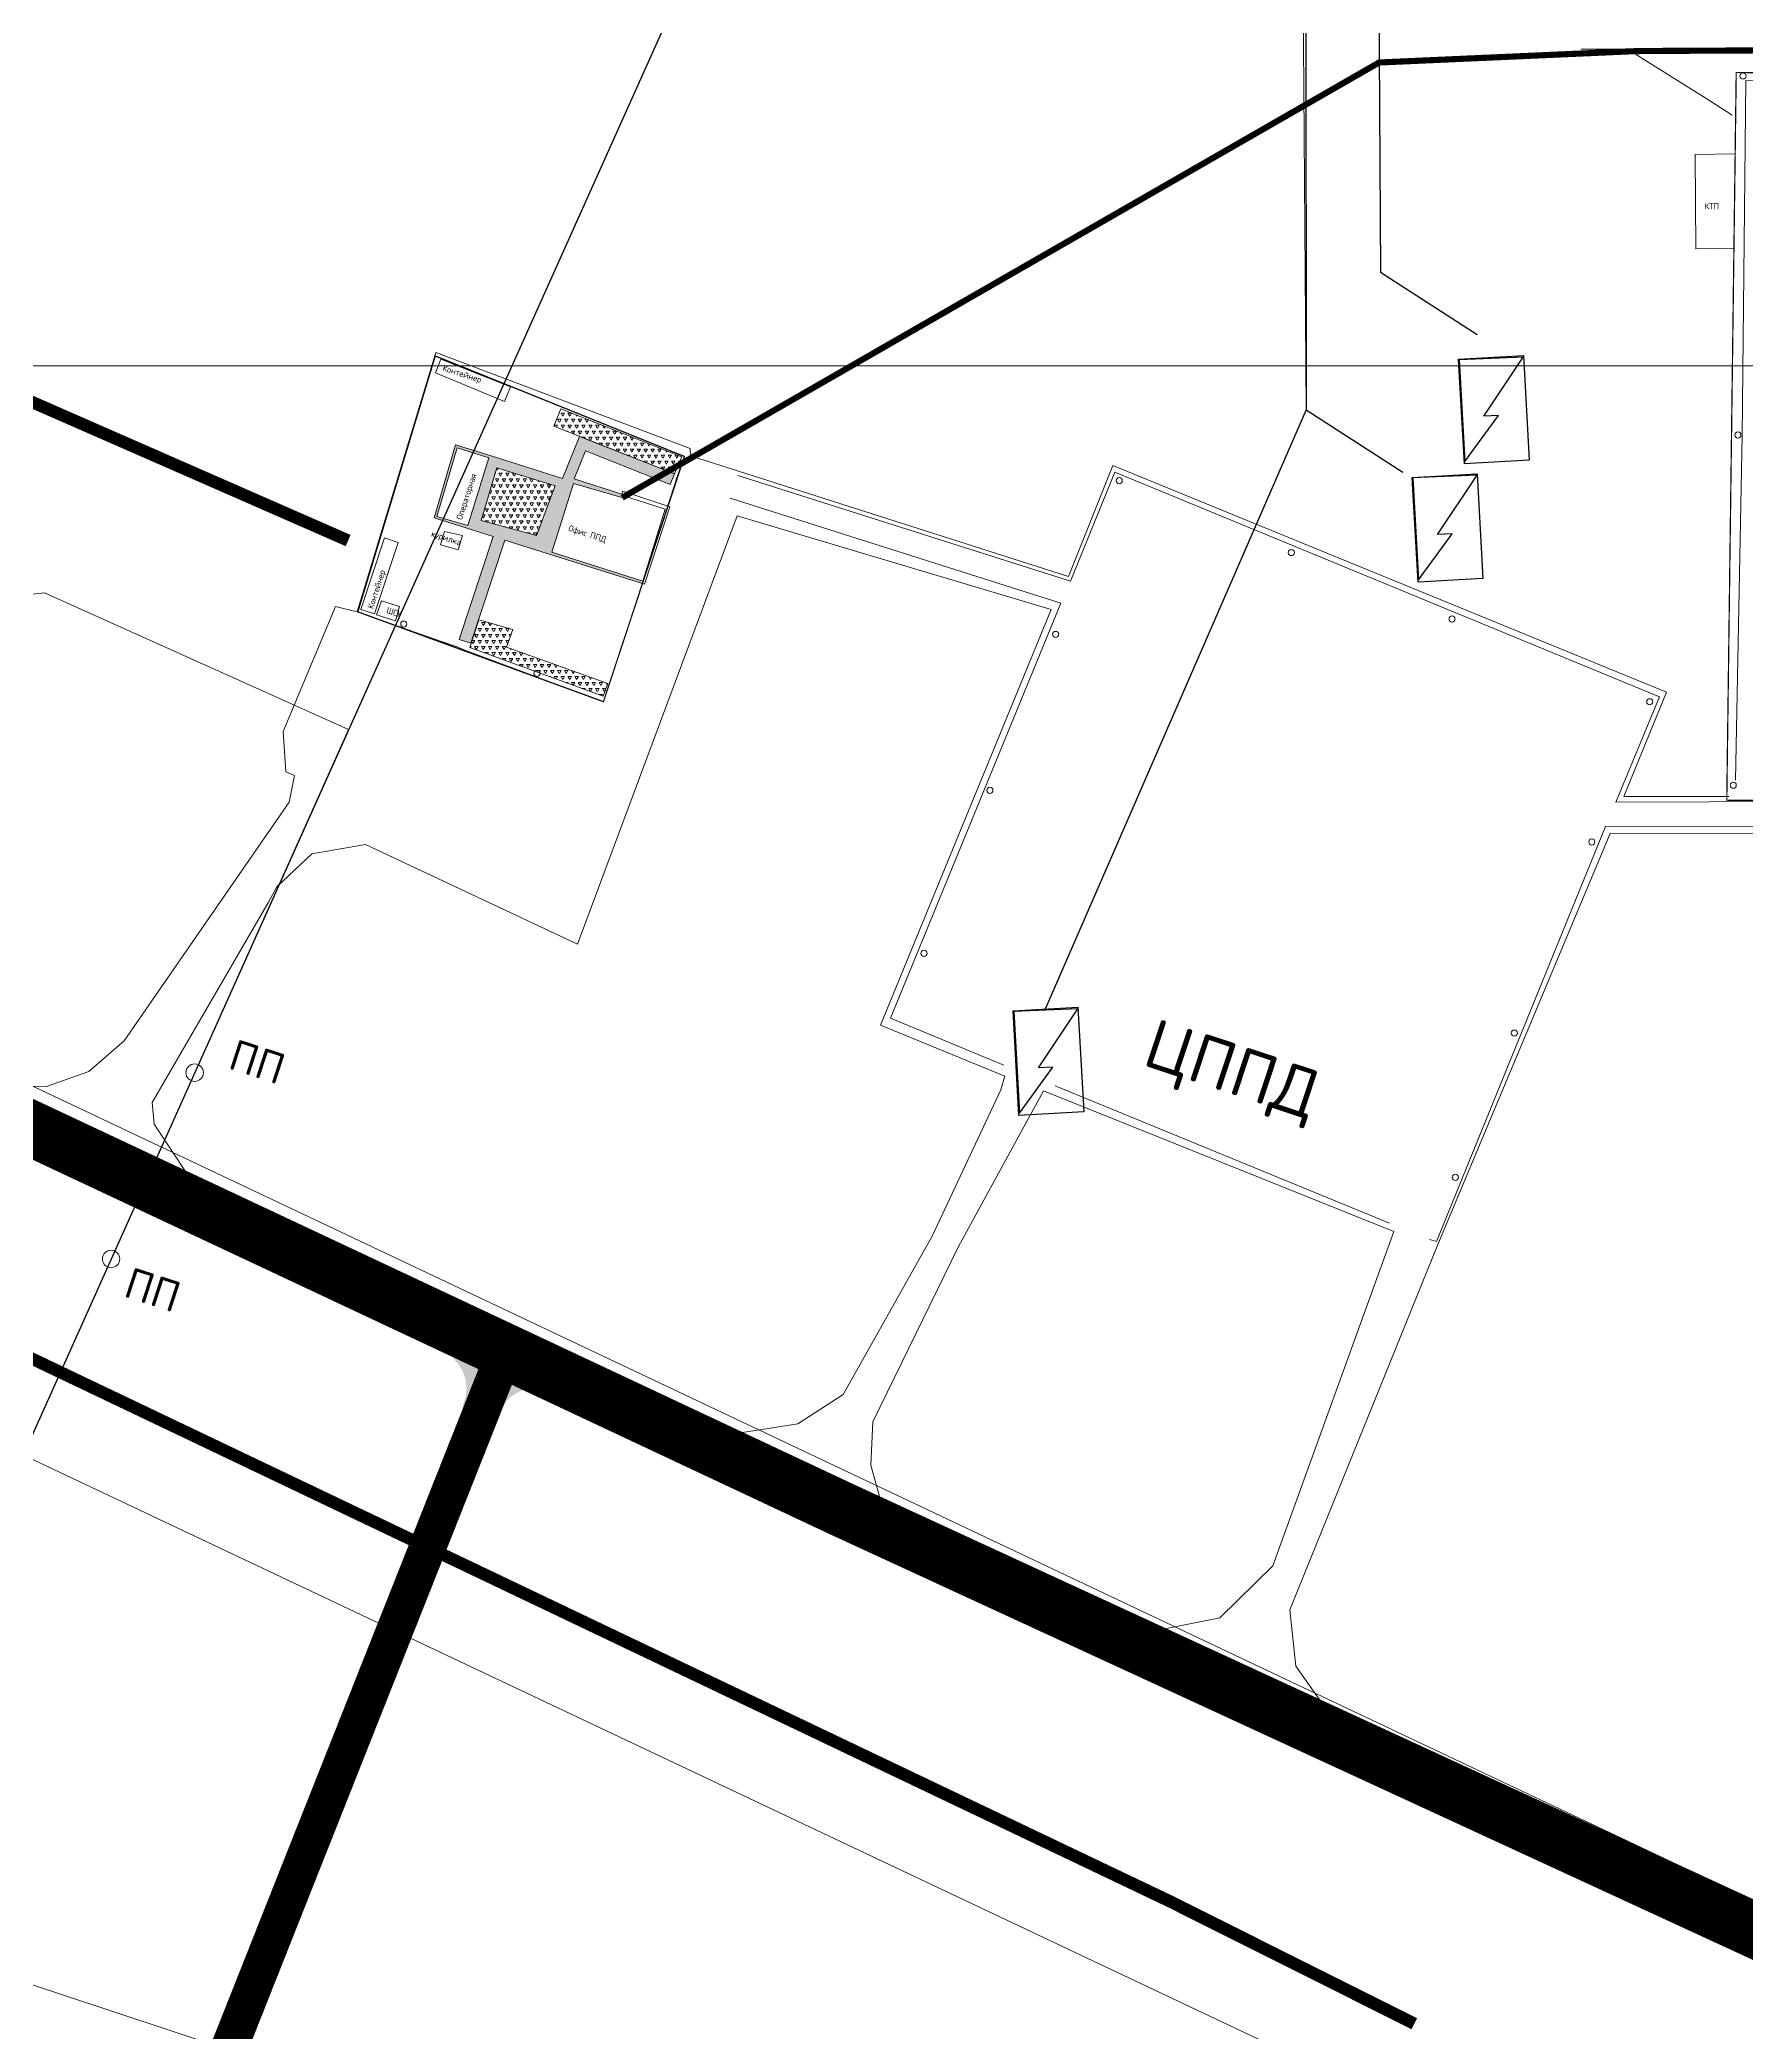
# Model space of a CAD drawing. Header units: millimetres. Extents: x 519 to 9564855, y -810 to 5021775.
# Drawn here: x 9529067.6 to 9529345.4, y 4999728.8 to 5000053.1 of the extents above; entities that cross this region are included whole.
import ezdxf

# ---------------------------------------------------------------- set-up
doc = ezdxf.new("R2010")
doc.units = ezdxf.units.MM
doc.header["$LTSCALE"] = 2
doc.header["$MEASUREMENT"] = 0
doc.linetypes.add('1', pattern=[0])
for name, color, linetype in [('Existing roads', 41, 'Continuous'), ('GRID_PULKOVO', 7, 'Continuous'), ('ograda', 252, 'Ограда металлическая на фундаменте'), ('ograzhdenie', 253, 'Ограда металлическая 1 м и более'), ('otsypka', 30, 'Откос неукрепленный ЛЕВЫЙ'), ('PPLINE_WAT', 7, 'WTR_LINE'), ('ROAD_ASF', 9, 'Continuous'), ('ROAD_GROUND', 9, 'Continuous'), ('Stage 9.Frame&Text', 7, 'Continuous'), ('Stolb', 1, '1'), ('zdanie', 8, '1')]:
    doc.layers.add(name, color=color, linetype=linetype)
for name, color, linetype, lineweight in [('Оптиковолоконный кабель', 220, 'CAB6', 20), ('Электро', 1, 'Continuous', 30), ('Электроснаб', 1, 'Continuous', 18), ('Электроснабжене', 1, 'Continuous', 18)]:
    doc.layers.add(name, color=color, linetype=linetype, lineweight=lineweight)
doc.styles.add('92051501$0$STANDARD', font='simplex.shx')
doc.styles.get("Standard").update_dxf_attribs({"font": 'isocpeur.ttf', "width": 0.5})
doc.linetypes.add('CAB', pattern='A,0.7,-0.43403,["K",Standard,S=0.9,R=0,X=-0.4,Y=-0.3],-0.8', length=1.93403)
doc.linetypes.add('CAB6', pattern='A,0.9,-0.9,["6",Standard,S=0.9,R=0,X=-0.8,Y=-0.4],11', length=12.8)
doc.linetypes.add('WTR_LINE', pattern='A,0.5,-0.2,["W",92051501$0$STANDARD,S=0.1,R=0,X=-0.1,Y=-0.05],-0.05', length=0.75)
doc.linetypes.add('Кабель подземный низкого напряжения', pattern='A,2.25,-1,[12,митяй.shx,S=0.005,R=0,X=0,Y=0],4.5,[12,митяй.shx,S=0.005,R=180,X=0,Y=0],-1,2.25', length=11)
doc.linetypes.add('Ограда металлическая 1 м и более', pattern='A,1,[8,митяй.shx,S=0.05,R=0,X=0,Y=0],-0.175,[1,митяй.shx,S=0.015,R=0,X=0,Y=0],-0.15,-0.175,1', length=2.5)
doc.linetypes.add('Ограда металлическая на фундаменте', pattern='A,0.75,-0.5,0.5,[1,митяй.shx,S=0.05,R=0,X=0,Y=0],-0.5,0.5,-0.5,0.75', length=4)
doc.linetypes.add('Откос неукрепленный ЛЕВЫЙ', pattern='A,0.5,[5,митяй.shx,S=0.6,R=0,X=0,Y=0],0.5,[5,митяй.shx,S=0.25,R=0,X=0,Y=0]', length=1)
doc.linetypes.add('Откос неукрепленный ПРАВЫЙ', pattern='A,0.5,[5,митяй.shx,S=0.6,R=180,X=0,Y=0],0.5,[5,митяй.shx,S=0.25,R=180,X=0,Y=0]', length=1)

msp = doc.modelspace()

# ---------------------------------------------------------------- hatches: boundary and pattern name
at = {"layer": 'Existing roads', "lineweight": 0}
h = msp.add_hatch(color=256, dxfattribs=at)
edge = h.paths.add_edge_path()
edge.add_line((9529139.21341, 4999829.69236), (9529142.03235, 4999828.66594))
edge.add_arc((9529148.35499, 4999827.10482), 6.51252, 449.0404451, 526.1304839, ccw=False)
edge.add_line((9529148.46405, 4999833.61642), (9529141.55785, 4999836.13108))
edge.add_line((9529141.55785, 4999836.13108), (9529134.65164, 4999838.64574))
edge.add_arc((9529130.54831, 4999833.58852), 6.51252, 333.8547222, 410.944761, ccw=False)
edge.add_line((9529136.39446, 4999830.71879), (9529139.21341, 4999829.69236))
at = {"layer": 'zdanie', "lineweight": 0}
h = msp.add_hatch(dxfattribs=at)
h.set_pattern_fill('TRIANG', color=3, scale=3, style=0)
h.set_pattern_definition([(60, (0.0011, -0.0012), (-0.56249999891, 0.97427857863), [0.5625, -0.5625]), (120, (0.0011, -0.0012), (-1.12499999891, 6.3e-10), [0.5625, -0.5625]), (0, (-0.28015, 0.4859), (0.5625, 0.974278578), [0.5625, -0.5625])])
h.paths.add_polyline_path([(9529148.475, 4999972.3843), (9529151.4776, 4999980.4506), (9529141.9994, 4999983.4229), (9529139.477, 4999974.8239)])
h.paths.add_polyline_path([(9529144.5923, 4999957.0676), (9529139.0723, 4999958.6572), (9529137.5891, 4999954.1864), (9529159.3424, 4999946.2167), (9529160.0998, 4999948.3039), (9529143.5842, 4999954.2305)])
h.paths.add_polyline_path([(9529170.9472, 4999982.4141), (9529172.1029, 4999985.2198), (9529152.4278, 4999993.0225), (9529151.2637, 4999990.2074)])
h = msp.add_hatch(dxfattribs=at)
h.set_pattern_fill('AR-HBONE', color=256, scale=0.08, style=0)
h.set_pattern_definition([(45, (0.0011, -0.0012), (0, 0.452548339959), [0.96, -0.32]), (135, (0.22737, 0.22507), (0, 0.452548339959), [0.96, -0.32])])
h.paths.add_polyline_path([(9529152.7058, 4999981.6582), (9529141.0736, 4999985.3641), (9529135.2919, 4999987.1503), (9529131.80287, 4999975.26146), (9529141.42978, 4999972.22581), (9529135.8762, 4999955.4631), (9529137.7515, 4999954.8651), (9529143.30708, 4999971.63384), (9529165.67253, 4999964.58135), (9529165.7552, 4999964.83344), (9529165.7552, 4999964.9762), (9529150.9725, 4999969.7011), (9529154.4984, 4999980.8744), (9529162.37469, 4999978.56596), (9529162.53166, 4999979.0901), (9529154.5995, 4999981.5971), (9529156.4574, 4999986.1459), (9529170.2407, 4999980.7033), (9529170.9472, 4999982.4141), (9529155.4554, 4999988.5032)])
h.paths.add_polyline_path([(9529151.4776, 4999980.4506), (9529148.475, 4999972.3843), (9529139.477, 4999974.8239), (9529141.9994, 4999983.4229)], flags=16)
h.paths.add_polyline_path([(9529140.7297, 4999985.0253), (9529137.2681, 4999974.0438), (9529132.2247, 4999975.497), (9529135.5708, 4999986.6846)], flags=16)
h.paths.add_polyline_path([(9529169.582, 4999976.6066), (9529170.29033, 4999976.6066), (9529170.29033, 4999976.9816), (9529169.582, 4999976.9816)], flags=25)
h.paths.add_polyline_path([(9529162.6601, 4999978.8304), (9529163.36843, 4999978.8304), (9529163.36843, 4999979.2054), (9529162.6601, 4999979.2054)], flags=25)
h.paths.add_polyline_path([(9529162.5597, 4999979.078), (9529163.1847, 4999979.078), (9529163.1847, 4999979.453), (9529162.5597, 4999979.453)], flags=25)
h.paths.add_polyline_path([(9529156.6449, 4999986.0834), (9529157.31157, 4999986.0834), (9529157.31157, 4999986.4584), (9529156.6449, 4999986.4584)], flags=24)
h.paths.add_polyline_path([(9529152.8933, 4999981.5957), (9529153.60163, 4999981.5957), (9529153.60163, 4999981.9707), (9529152.8933, 4999981.9707)], flags=24)
h.paths.add_polyline_path([(9529154.6859, 4999980.8119), (9529155.39423, 4999980.8119), (9529155.39423, 4999981.1869), (9529154.6859, 4999981.1869)], flags=25)
h.paths.add_polyline_path([(9529151.6651, 4999980.3881), (9529152.37343, 4999980.3881), (9529152.37343, 4999980.7631), (9529151.6651, 4999980.7631)], flags=24)
h.paths.add_polyline_path([(9529148.6625, 4999972.3218), (9529149.37083, 4999972.3218), (9529149.37083, 4999972.6968), (9529148.6625, 4999972.6968)], flags=24)
h.paths.add_polyline_path([(9529136.0637, 4999955.4006), (9529136.77203, 4999955.4006), (9529136.77203, 4999955.7756), (9529136.0637, 4999955.7756)], flags=25)
h.paths.add_polyline_path([(9529137.4556, 4999973.9813), (9529138.16393, 4999973.9813), (9529138.16393, 4999974.3563), (9529137.4556, 4999974.3563)], flags=24)
h.paths.add_polyline_path([(9529139.6645, 4999974.7614), (9529140.37283, 4999974.7614), (9529140.37283, 4999975.1364), (9529139.6645, 4999975.1364)], flags=24)
h.paths.add_polyline_path([(9529142.1869, 4999983.3604), (9529142.89523, 4999983.3604), (9529142.89523, 4999983.7354), (9529142.1869, 4999983.7354)], flags=24)
h.paths.add_polyline_path([(9529140.9172, 4999984.9628), (9529141.58387, 4999984.9628), (9529141.58387, 4999985.3378), (9529140.9172, 4999985.3378)], flags=24)
h.paths.add_polyline_path([(9529135.7583, 4999986.6221), (9529136.3833, 4999986.6221), (9529136.3833, 4999986.9971), (9529135.7583, 4999986.9971)], flags=24)
h.paths.add_polyline_path([(9529132.4122, 4999975.4345), (9529133.0372, 4999975.4345), (9529133.0372, 4999975.8095), (9529132.4122, 4999975.8095)], flags=24)

# ---------------------------------------------------------------- linework, layer by layer
at = {"color": 5, "linetype": 'WTR_LINE', "lineweight": 0, "ltscale": 100, "const_width": 2}
for points in [[(9529684.446, 5001530.752), (9529401.1315, 5000923.298), (9529117.817, 5000315.844), (9528986.47, 5000029.111), (9528927.85537, 4999903.1501), (9529040.634, 4999850.671), (9529251.68627, 4999750.03689), (9529291.36141, 4999730.1648)], [(9528986.47, 5000029.111), (9529117.8, 4999971.571)]]:
    msp.add_lwpolyline(points, dxfattribs=at)
at = {"color": 3, "linetype": 'ByBlock', "lineweight": 0, "ltscale": 2, "const_width": 0.2}
for points, elevation in [([(9529439.3088, 4999929.1994), (9529342.2231, 4999929.3051), (9529343.7606, 5000047.7532), (9529440.73, 5000046.83), (9529439.3088, 4999929.1994)], -0.0749), ([(9529119.389, 4999959.9603), (9529131.9894, 5000001.611), (9529172.5513, 4999985.252), (9529159.3637, 4999945.3434), (9529119.389, 4999959.9603)], -9.3897)]:
    msp.add_lwpolyline(points, dxfattribs=dict(at, elevation=elevation))
at = {"layer": 'Existing roads', "lineweight": 0, "const_width": 6, "elevation": 0}
msp.add_lwpolyline([(9529098.06706, 4999725.29626), (9529142.28637, 4999836.82819)], dxfattribs=at)
at = {"layer": 'GRID_PULKOVO', "lineweight": 0}
msp.add_line((9519000, 5000000), (9533000, 5000000), dxfattribs=at)
at = {"layer": 'ograda', "lineweight": 0}
for points, elevation in [([(9529337.08917, 5000034.40193), (9529343.58771, 5000034.52236)], -0.6294), ([(9529337.08917, 5000034.40193), (9529337.1796, 5000019.056), (9529343.38861, 5000019.17107)], -0.8332), ([(9529342.2231, 4999929.3051), (9529430.825, 4999929.3354)], -0.4306)]:
    msp.add_lwpolyline(points, dxfattribs=dict(at, elevation=elevation))
at = {"layer": 'ograzhdenie', "lineweight": 0}
for points, elevation in [([(9529172.5513, 4999985.252), (9529171.2651, 4999981.6454), (9529171.0229, 4999980.8966), (9529159.3637, 4999945.3434), (9529136.7793, 4999953.719), (9529135.5301, 4999954.2516), (9529132.8176, 4999955.1979), (9529127.5859, 4999957.0523), (9529119.389, 4999959.9603), (9529130.794, 4999997.6239), (9529131.1456, 4999998.8352), (9529131.9894, 5000001.611), (9529172.5513, 4999985.252)], -9.3897), ([(9529181.2403, 4999982.1522), (9529235.394, 4999964.9373), (9529242.587, 4999982.7034), (9529331.2612, 4999946.1188)], -9.7156), ([(9529224.5266, 4999886.1971), (9529206.0716, 4999893.8059), (9529233.8148, 4999961.3751), (9529179.9702, 4999978.4401)], -9.5864), ([(9529331.2612, 4999946.1188), (9529324.1728, 4999928.967), (9529430.55487, 4999929.35187)], -9.7024), ([(9529293.8197, 4999857.8092), (9529294.9465, 4999857.4568), (9529322.4948, 4999925.025)], -9.3301), ([(9529322.4948, 4999925.025), (9529430.65241, 4999925.06557)], -9.6425), ([(9529287.3162, 4999860.4648), (9529232.8858, 4999882.8036)], -9.2913)]:
    msp.add_lwpolyline(points, dxfattribs=dict(at, elevation=elevation))
at = {"layer": 'otsypka', "lineweight": 0}
for points, elevation in [([(9529059.7853, 4999882.7507), (9529068.69395, 4999882.72846), (9529075.58531, 4999885.13238), (9529081.3699, 4999890.1303), (9529108.2285, 4999929.0018), (9529109.0707, 4999933.3037), (9529107.65, 4999933.9101), (9529107.2353, 4999940.4767), (9529115.7648, 4999960.8279), (9529119.29062, 4999959.99183), (9529132.10206, 5000002.19023), (9529173.48225, 4999986.56429), (9529173.51052, 4999985.35132), (9529235.04417, 4999965.69809), (9529242.27389, 4999983.78493), (9529332.38526, 4999946.90704), (9529325.45127, 4999929.92952), (9529342.57224, 4999929.91506)], -8.5673), ([(9529181.1125, 4999975.6148), (9529155.1445, 4999905.8777), (9529120.6528, 4999922.1046), (9529111.91049, 4999920.60171), (9529106.2155, 4999915.2279), (9529104.82203, 4999912.71467), (9529085.8867, 4999880.1168), (9529086.21812, 4999876.58817), (9529091.5199, 4999868.5439)], -9.4333), ([(9529180.2674, 4999826.1433), (9529190.9914, 4999827.816), (9529198.3749, 4999832.6044), (9529212.888, 4999858.3418), (9529224.0256, 4999882.1894), (9529224.68466, 4999884.36997), (9529204.46219, 4999892.66767), (9529232.24498, 4999960.33329), (9529181.1125, 4999975.6148)], -8.2726), ([(9529230.9858, 4999881.9914), (9529217.1867, 4999856.65), (9529203.2307, 4999828.1225), (9529202.8937, 4999821.0741), (9529204.5532, 4999814.9919)], -9.4955), ([(9529295.17661, 4999856.97423), (9529271.0991, 4999797.5147), (9529272.0734, 4999788.3571), (9529277.5377, 4999780.5945)], 25.0928)]:
    msp.add_lwpolyline(points, dxfattribs=dict(at, elevation=elevation))
at = {"layer": 'otsypka', "linetype": 'Откос неукрепленный ПРАВЫЙ', "lineweight": 0}
for points, elevation in [([(9529295.17661, 4999856.97423), (9529323.22859, 4999923.87865), (9529429.07591, 4999923.9711), (9529431.35207, 4999850.75959), (9529427.1511, 4999850.16825), (9529378.07458, 4999850.30024), (9529377.79359, 4999756.55475), (9529386.95096, 4999754.89715), (9529388.11476, 4999752.46386), (9529383.22705, 4999732.84941)], 25.0928), ([(9529230.9858, 4999881.9914), (9529288.0456, 4999859.0858), (9529268.3379, 4999804.6947), (9529259.719, 4999796.2194), (9529249.3989, 4999794.1782)], -9.4955)]:
    msp.add_lwpolyline(points, dxfattribs=dict(at, elevation=elevation))
at = {"layer": 'PPLINE_WAT', "color": 5, "lineweight": 0, "ltscale": 0.5}
msp.add_lwpolyline([(9523498.307, 5002453.507), (9529318.71854, 4999702.75469), (9529357.22076, 4999682.3134), (9529399.33276, 4999675.09879), (9529430.61579, 4999677.50366), (9529678.713, 4999710.142)], dxfattribs=at)
at = {"layer": 'ROAD_ASF', "lineweight": 0}
for points in [[(9527474.32311, 5000617.56906), (9528116.89056, 5000310.63684), (9528226.81042, 5000254.72721), (9528337.76363, 5000207.62802), (9528423.33384, 5000175.53919), (9528508.23721, 5000140.55539), (9528831.91636, 4999991.29355), (9528958.52373, 4999929.76891), (9529199.19997, 4999816.72519), (9529420.2383, 4999714.80045), (9529519.78295, 4999725.69735), (9530586.07899, 4999915.82845), (9531035.1768, 4999767.30001), (9531137.77581, 4999727.02189), (9531247.69257, 4999681.75617), (9532796.3991, 4999126.78216), (9532853.27595, 4999098.34373), (9532865.72759, 4999063.50198), (9532802.29469, 4998894.888), (9532387.6961, 4997953.31546)], [(9527471.737, 5000612.155), (9528114.237, 5000305.255), (9528224.27506, 5000249.28525), (9528335.537, 5000202.055), (9528421.137, 5000169.955), (9528505.837, 5000135.055), (9528829.3486, 4999985.87043), (9528955.937, 4999924.355), (9529196.66831, 4999811.28542), (9529419.237, 4999708.655), (9529520.637, 4999719.755), (9530585.637, 4999909.655), (9531033.137, 4999761.655), (9531135.537, 4999721.455), (9531245.537, 4999676.155), (9531543.14748, 4999569.50724)]]:
    msp.add_lwpolyline(points, dxfattribs=at)
at = {"layer": 'ROAD_GROUND', "color": 8, "lineweight": 0, "const_width": 9}
msp.add_lwpolyline([(9527473.0333, 5000614.86048), (9528115.56378, 5000307.94592), (9528225.54274, 5000252.00623), (9528336.65031, 5000204.84151), (9528422.23542, 5000172.7471), (9528507.0371, 5000137.8052), (9528830.63248, 4999988.58199), (9528957.24834, 4999927.05352), (9529197.94374, 4999814.00088), (9529419.73765, 4999711.72773), (9529520.20998, 4999722.72618), (9530585.85799, 4999912.74173), (9531034.1569, 4999764.47751), (9531136.65641, 4999724.23844), (9531246.61478, 4999678.95558), (9532795.21805, 4999124.01858), (9532850.85648, 4999096.19937), (9532862.5323, 4999063.52849), (9532799.51584, 4998896.0215), (9532384.95048, 4997954.52443)], dxfattribs=at)
at = {"layer": 'Stage 9.Frame&Text', "color": 0, "linetype": 'ByBlock', "lineweight": 0, "elevation": 0.00005}
msp.add_lwpolyline([(9529022.79218, 4999687.68591), (9529098.7727, 4999662.54533), (9529117.62814, 4999719.53072), (9529041.64761, 4999744.6713)], close=True, dxfattribs=at)
at = {"layer": 'Stolb', "linetype": 'Кабель подземный низкого напряжения', "lineweight": 0}
for points, elevation in [([(9529388.6687, 5000050.1025), (9529376.4482, 5000050.3616), (9529339.8622, 5000051.4813), (9529326.07625, 5000051.52673), (9529318.51216, 5000051.55166)], -0.7295), ([(9529343.1223, 5000040.8219), (9529339.5495, 5000043.0656), (9529326.07625, 5000051.52673)], 0.3559), ([(9529343.66285, 4999932.58855), (9529344.70973, 4999988.62422), (9529345.30989, 5000046.45558)], 25.0928), ([(9529345.30989, 5000046.45558), (9529394.52942, 5000046.17572)], 25.0928)]:
    msp.add_lwpolyline(points, dxfattribs=dict(at, elevation=elevation))
at = {"layer": 'Stolb', "lineweight": 0}
for centre in [(9529344.8726, 5000047.1867, -0.5162), (9529344.037, 4999988.7378, -0.4119), (9529243.3153, 4999981.3183, -9.4504), (9529271.3437, 4999969.6182, -9.3348), (9529297.5115, 4999958.7903, -9.4349), (9529126.8539, 4999957.9676, -9.3009), (9529232.9618, 4999956.292, -9.5), (9529148.5367, 4999949.934, -9.2604), (9529329.6861, 4999945.3235, -9.4369), (9529222.2642, 4999930.9022, -9.4895), (9529343.2756, 4999931.7508, -0.4049), (9529320.2565, 4999922.5128, -9.5002), (9529211.5505, 4999904.381, -9.4973), (9529307.634, 4999891.3999, -9.5515), (9529298.0431, 4999867.9216, -9.3743)]:
    msp.add_circle(centre, 0.5, dxfattribs=at)
at = {"layer": 'zdanie', "lineweight": 0}
for points, elevation in [([(9529132.9142, 5000001.0733), (9529131.9992, 4999998.8382), (9529143.2708, 4999994.1944), (9529144.2334, 4999996.5854), (9529132.9142, 5000001.0733)], -7.1408), ([(9529170.9472, 4999982.4141), (9529172.1029, 4999985.2198), (9529152.4278, 4999993.0225), (9529151.2637, 4999990.2074), (9529170.9472, 4999982.4141)], -7.9968), ([(9529170.9472, 4999982.4141), (9529155.4554, 4999988.5032), (9529152.7058, 4999981.6582), (9529141.0736, 4999985.3641), (9529135.2919, 4999987.1503), (9529131.80287, 4999975.26146), (9529141.42978, 4999972.22581)], -7.9968), ([(9529135.5708, 4999986.6846), (9529140.7297, 4999985.0253), (9529137.2681, 4999974.0438), (9529132.2247, 4999975.497), (9529135.5708, 4999986.6846)], -7.4267), ([(9529143.30708, 4999971.63384), (9529166.0469, 4999964.4633), (9529170.1469, 4999977.0677), (9529162.4958, 4999979.5811), (9529162.3722, 4999979.1405), (9529154.5995, 4999981.5971), (9529156.4574, 4999986.1459), (9529170.2407, 4999980.7033), (9529170.9472, 4999982.4141)], -7.9968), ([(9529141.9994, 4999983.4229), (9529139.477, 4999974.8239), (9529148.475, 4999972.3843), (9529151.4776, 4999980.4506), (9529141.9994, 4999983.4229)], -6.478), ([(9529165.7552, 4999964.9762), (9529169.3945, 4999976.6691), (9529162.4726, 4999978.8929), (9529162.37469, 4999978.56596), (9529154.4984, 4999980.8744), (9529150.9725, 4999969.7011), (9529165.7552, 4999964.9762)], -8.0433), ([(9529125.9633, 4999971.2648), (9529123.711, 4999972.0139), (9529119.8756, 4999960.3345), (9529122.1012, 4999959.6335), (9529125.9633, 4999971.2648)], -8.1953), ([(9529133.4983, 4999973.0392), (9529136.4271, 4999972.4041), (9529135.7208, 4999970.0759), (9529132.8524, 4999970.8823), (9529133.4983, 4999973.0392)], -6.3882), ([(9529135.8762, 4999955.4631), (9529141.42978, 4999972.22581)], -8.1422), ([(9529135.8762, 4999955.4631), (9529137.7515, 4999954.8651), (9529143.30708, 4999971.63384)], -8.1531), ([(9529122.4337, 4999959.4887), (9529125.5003, 4999958.5275), (9529126.1393, 4999960.8076), (9529123.2247, 4999961.7698), (9529122.4337, 4999959.4887)], -6.9611), ([(9529160.0998, 4999948.3039), (9529159.3424, 4999946.2167), (9529137.5891, 4999954.1864), (9529139.0723, 4999958.6572), (9529144.5923, 4999957.0676), (9529143.5842, 4999954.2305), (9529160.0998, 4999948.3039)], -7.9763)]:
    msp.add_lwpolyline(points, dxfattribs=dict(at, elevation=elevation))
at = {"layer": 'Оптиковолоконный кабель', "color": 6, "linetype": 'CAB', "lineweight": 20, "ltscale": 0.5, "elevation": -31.4499}
msp.add_lwpolyline([(9528891.2561, 5000148.2248), (9528914.4056, 5000135.5364), (9528940.015, 5000125.1846), (9528963.175, 5000166.1029), (9529030.5914, 5000133.6933), (9529034.9809, 5000125.6898), (9529014.576, 5000079.7806), (9528948.80722, 4999950.23687), (9528967.9265, 4999940.5301), (9528972.0682, 4999927.432), (9529401.5593, 4999724.1736), (9529440.4366, 4999717.5799), (9529502.05899, 4999738.40584), (9529490.25463, 4999792.22354), (9529482.2404, 4999969.6715), (9529515.34239, 4999969.85996)], dxfattribs=at)
at = {"layer": 'Оптиковолоконный кабель', "color": 6, "linetype": 'CAB', "ltscale": 0.5, "const_width": 1, "elevation": 24.46572}
msp.add_lwpolyline([(9529162.42049, 4999978.55254), (9529285.62981, 5000049.37353), (9529326.60832, 5000051.19259), (9529328.6039, 5000051.2432), (9529363.83127, 5000051.43076), (9529439.999, 5000048.8653), (9529480.35217, 5000039.91563), (9529480.3481, 5000030.1311), (9529495.4553, 5000025.3223), (9529496.3045, 4999986.0489), (9529495.92859, 4999980.65812), (9529482.71972, 4999981.57921)], dxfattribs=at)
at = {"layer": 'Электро'}
for p, q in [((9529285.01347, 5000140.20578, 0), (9529285.86986, 5000015.17127)), ((9529273.61951, 5000128.24826, 0), (9529273.74683, 4999992.77071)), ((9529173.41683, 5000064.61186, 0), (9528851.66755, 4999347.46171, 0)), ((9529301.59098, 5000005.02521), (9529285.86986, 5000015.17127)), ((9529298.56846, 5000001.09546, 0), (9529309.12507, 5000001.67574, 0)), ((9529299.5042, 4999984.07241, 0), (9529298.56846, 5000001.09546, 0)), ((9529309.10516, 5000001.43885, 0), (9529298.67153, 5000001.00312, 0)), ((9529298.67153, 5000001.00312, 0), (9529299.58242, 4999984.43223, 0)), ((9529302.67927, 4999991.78927, 0), (9529309.10516, 5000001.43885, 0)), ((9529309.12507, 5000001.67574, 0), (9529310.06081, 4999984.65269, 0)), ((9529231.33289, 4999895.3254), (9529273.74683, 4999992.77071)), ((9529289.46796, 4999982.62465), (9529273.74683, 4999992.77071)), ((9529299.58242, 4999984.43223, 0), (9529305.05097, 4999991.91964, 0)), ((9529305.05097, 4999991.91964, 0), (9529302.67927, 4999991.78927, 0)), ((9529310.06081, 4999984.65269, 0), (9529299.5042, 4999984.07241, 0)), ((9529291.03335, 4999981.84437, 0), (9529301.58996, 4999982.42466, 0)), ((9529291.96909, 4999964.82132, 0), (9529291.03335, 4999981.84437, 0)), ((9529301.57005, 4999982.18776, 0), (9529291.13643, 4999981.75204, 0)), ((9529291.13643, 4999981.75204, 0), (9529292.04731, 4999965.18115, 0)), ((9529295.14416, 4999972.53819, 0), (9529301.57005, 4999982.18776, 0)), ((9529301.58996, 4999982.42466, 0), (9529302.52571, 4999965.40161, 0)), ((9529292.04731, 4999965.18115, 0), (9529297.51586, 4999972.66856, 0)), ((9529297.51586, 4999972.66856, 0), (9529295.14416, 4999972.53819, 0)), ((9529302.52571, 4999965.40161, 0), (9529291.96909, 4999964.82132, 0)), ((9529226.05458, 4999895.03526), (9529236.61119, 4999895.61554)), ((9529226.99032, 4999878.01221), (9529226.05458, 4999895.03526)), ((9529236.59128, 4999895.37865), (9529226.15766, 4999894.94292)), ((9529226.15766, 4999894.94292), (9529227.06855, 4999878.37203)), ((9529230.16539, 4999885.72908), (9529236.59128, 4999895.37865)), ((9529236.61119, 4999895.61554), (9529237.54694, 4999878.59249)), ((9529227.06855, 4999878.37203), (9529232.53709, 4999885.85945)), ((9529232.53709, 4999885.85945), (9529230.16539, 4999885.72908)), ((9529237.54694, 4999878.59249), (9529226.99032, 4999878.01221))]:
    msp.add_line(p, q, dxfattribs=at)
at = {"layer": 'Электроснаб', "color": 1, "lineweight": 0}
for p, q in [((9529285.01347, 5000140.20578, 0), (9529285.86986, 5000015.17127)), ((9529272.89044, 5000117.80523, 0), (9529273.74683, 4999992.77071)), ((9529173.41683, 5000064.61186, 0), (9528851.66755, 4999347.46171, 0)), ((9529301.59098, 5000005.02521), (9529285.86986, 5000015.17127)), ((9529299.5042, 4999984.07241, 0), (9529298.56846, 5000001.09546, 0)), ((9529309.10516, 5000001.43885, 0), (9529298.67153, 5000001.00312, 0)), ((9529298.67153, 5000001.00312, 0), (9529299.58242, 4999984.43223, 0)), ((9529302.67927, 4999991.78927, 0), (9529309.10516, 5000001.43885, 0)), ((9529309.12507, 5000001.67574, 0), (9529310.06081, 4999984.65269, 0)), ((9529231.33289, 4999895.3254), (9529273.74683, 4999992.77071)), ((9529289.46796, 4999982.62465), (9529273.74683, 4999992.77071)), ((9529299.58242, 4999984.43223, 0), (9529305.05097, 4999991.91964, 0)), ((9529305.05097, 4999991.91964, 0), (9529302.67927, 4999991.78927, 0)), ((9529310.06081, 4999984.65269, 0), (9529299.5042, 4999984.07241, 0)), ((9529291.03335, 4999981.84437, 0), (9529301.58996, 4999982.42466, 0)), ((9529291.96909, 4999964.82132, 0), (9529291.03335, 4999981.84437, 0)), ((9529301.57005, 4999982.18776, 0), (9529291.13643, 4999981.75204, 0)), ((9529291.13643, 4999981.75204, 0), (9529292.04731, 4999965.18115, 0)), ((9529295.14416, 4999972.53819, 0), (9529301.57005, 4999982.18776, 0)), ((9529301.58996, 4999982.42466, 0), (9529302.52571, 4999965.40161, 0)), ((9529292.04731, 4999965.18115, 0), (9529297.51586, 4999972.66856, 0)), ((9529297.51586, 4999972.66856, 0), (9529295.14416, 4999972.53819, 0)), ((9529302.52571, 4999965.40161, 0), (9529291.96909, 4999964.82132, 0))]:
    msp.add_line(p, q, dxfattribs=at)
at = {"layer": 'Электроснаб', "color": 1, "linetype": 'ByBlock', "lineweight": 0}
for p, q in [((9529298.56846, 5000001.09546, 0), (9529309.12507, 5000001.67574, 0)), ((9529226.05458, 4999895.03526), (9529236.61119, 4999895.61554)), ((9529226.99032, 4999878.01221), (9529226.05458, 4999895.03526)), ((9529236.59128, 4999895.37865), (9529226.15766, 4999894.94292)), ((9529226.15766, 4999894.94292), (9529227.06855, 4999878.37203)), ((9529230.16539, 4999885.72908), (9529236.59128, 4999895.37865)), ((9529236.61119, 4999895.61554), (9529237.54694, 4999878.59249)), ((9529227.06855, 4999878.37203), (9529232.53709, 4999885.85945)), ((9529232.53709, 4999885.85945), (9529230.16539, 4999885.72908)), ((9529237.54694, 4999878.59249), (9529226.99032, 4999878.01221))]:
    msp.add_line(p, q, dxfattribs=at)
at = {"layer": 'Электроснабжене', "color": 1, "lineweight": 0}
for p, q in [((9529285.01347, 5000140.20578, 0), (9529285.86986, 5000015.17127)), ((9529272.89044, 5000117.80523, 0), (9529273.74683, 4999992.77071)), ((9529301.59098, 5000005.02521), (9529285.86986, 5000015.17127)), ((9529299.5042, 4999984.07241, 0), (9529298.56846, 5000001.09546, 0)), ((9529309.10516, 5000001.43885, 0), (9529298.67153, 5000001.00312, 0)), ((9529298.67153, 5000001.00312, 0), (9529299.58242, 4999984.43223, 0)), ((9529302.67927, 4999991.78927, 0), (9529309.10516, 5000001.43885, 0)), ((9529309.12507, 5000001.67574, 0), (9529310.06081, 4999984.65269, 0)), ((9529231.33289, 4999895.3254), (9529273.74683, 4999992.77071)), ((9529289.46796, 4999982.62465), (9529273.74683, 4999992.77071)), ((9529299.58242, 4999984.43223, 0), (9529305.05097, 4999991.91964, 0)), ((9529305.05097, 4999991.91964, 0), (9529302.67927, 4999991.78927, 0)), ((9529310.06081, 4999984.65269, 0), (9529299.5042, 4999984.07241, 0)), ((9529291.03335, 4999981.84437, 0), (9529301.58996, 4999982.42466, 0)), ((9529291.96909, 4999964.82132, 0), (9529291.03335, 4999981.84437, 0)), ((9529301.57005, 4999982.18776, 0), (9529291.13643, 4999981.75204, 0)), ((9529291.13643, 4999981.75204, 0), (9529292.04731, 4999965.18115, 0)), ((9529295.14416, 4999972.53819, 0), (9529301.57005, 4999982.18776, 0)), ((9529301.58996, 4999982.42466, 0), (9529302.52571, 4999965.40161, 0)), ((9529292.04731, 4999965.18115, 0), (9529297.51586, 4999972.66856, 0)), ((9529297.51586, 4999972.66856, 0), (9529295.14416, 4999972.53819, 0)), ((9529302.52571, 4999965.40161, 0), (9529291.96909, 4999964.82132, 0)), ((9529117.88431, 4999940.83487, 0), (9528851.66755, 4999347.46171, 0))]:
    msp.add_line(p, q, dxfattribs=at)
at = {"layer": 'Электроснабжене', "color": 1, "linetype": 'ByBlock', "lineweight": 0}
for p, q in [((9529298.56846, 5000001.09546, 0), (9529309.12507, 5000001.67574, 0)), ((9529226.05458, 4999895.03526), (9529236.61119, 4999895.61554)), ((9529226.99032, 4999878.01221), (9529226.05458, 4999895.03526)), ((9529236.59128, 4999895.37865), (9529226.15766, 4999894.94292)), ((9529226.15766, 4999894.94292), (9529227.06855, 4999878.37203)), ((9529230.16539, 4999885.72908), (9529236.59128, 4999895.37865)), ((9529236.61119, 4999895.61554), (9529237.54694, 4999878.59249)), ((9529227.06855, 4999878.37203), (9529232.53709, 4999885.85945)), ((9529232.53709, 4999885.85945), (9529230.16539, 4999885.72908)), ((9529237.54694, 4999878.59249), (9529226.99032, 4999878.01221))]:
    msp.add_line(p, q, dxfattribs=at)
at = {"layer": 'Электроснабжене', "color": 1, "lineweight": 0, "ltscale": 50}
for p, q in [((9529011.59817, 4999957.16194), (9529068.36893, 4999963.04994)), ((9529068.36893, 4999963.04994), (9529117.88431, 4999940.83487, 0))]:
    msp.add_line(p, q, dxfattribs=at)
at = {"layer": 'Электроснабжене', "color": 1, "lineweight": 0}
for centre in [(9529092.82149, 4999884.97211, 0), (9529079.21655, 4999854.64792, 0)]:
    msp.add_circle(centre, 1.42312, dxfattribs=at)

# ---------------------------------------------------------------- texts
at = {"lineweight": 0}
msp.add_text('КТП', height=1, dxfattribs=at).set_placement((9529338.60614, 5000025.4886, 25.0928))
for s, rotation, p in [('Контейнер', 342, (9529133.09056, 4999999.24124, 25.0928)), ('Операторная', 72, (9529136.31981, 4999974.86623, 25.0928)), ('курилка', 341.9999999, (9529131.25012, 4999972.28233, 25.0928)), ('Офис ППД', 342, (9529153.57588, 4999973.17902, 25.0928)), ('Контейнер', 72, (9529121.86745, 4999960.35696, 25.0928)), ('ШСУ', 342, (9529123.92481, 4999959.81208, 25.0928))]:
    msp.add_text(s, height=1, rotation=rotation, dxfattribs=at).set_placement(p)
at = {"layer": 'Электро'}
msp.add_text('ЦППД', height=8, rotation=341.691556, dxfattribs=at).set_placement((9529246.8258, 4999886.31761, -0.00006))
at = {"layer": 'Электроснаб', "color": 1, "linetype": 'ByBlock', "lineweight": 0}
msp.add_text('ЦППД', height=8, rotation=341.691556, dxfattribs=at).set_placement((9529246.8258, 4999886.31761, -0.00006))
at = {"layer": 'Электроснабжене', "color": 1, "linetype": 'ByBlock', "lineweight": 0}
msp.add_text('ЦППД', height=8, rotation=341.691556, dxfattribs=at).set_placement((9529246.8258, 4999886.31761, -0.00006))
at = {"layer": 'Электроснабжене', "color": 1, "lineweight": 0}
for p in [(9529098.03149, 4999885.70421), (9529081.012, 4999848.59679)]:
    msp.add_text('ПП', height=5, rotation=342, dxfattribs=at).set_placement(p)

doc.saveas('drawing.dxf')
